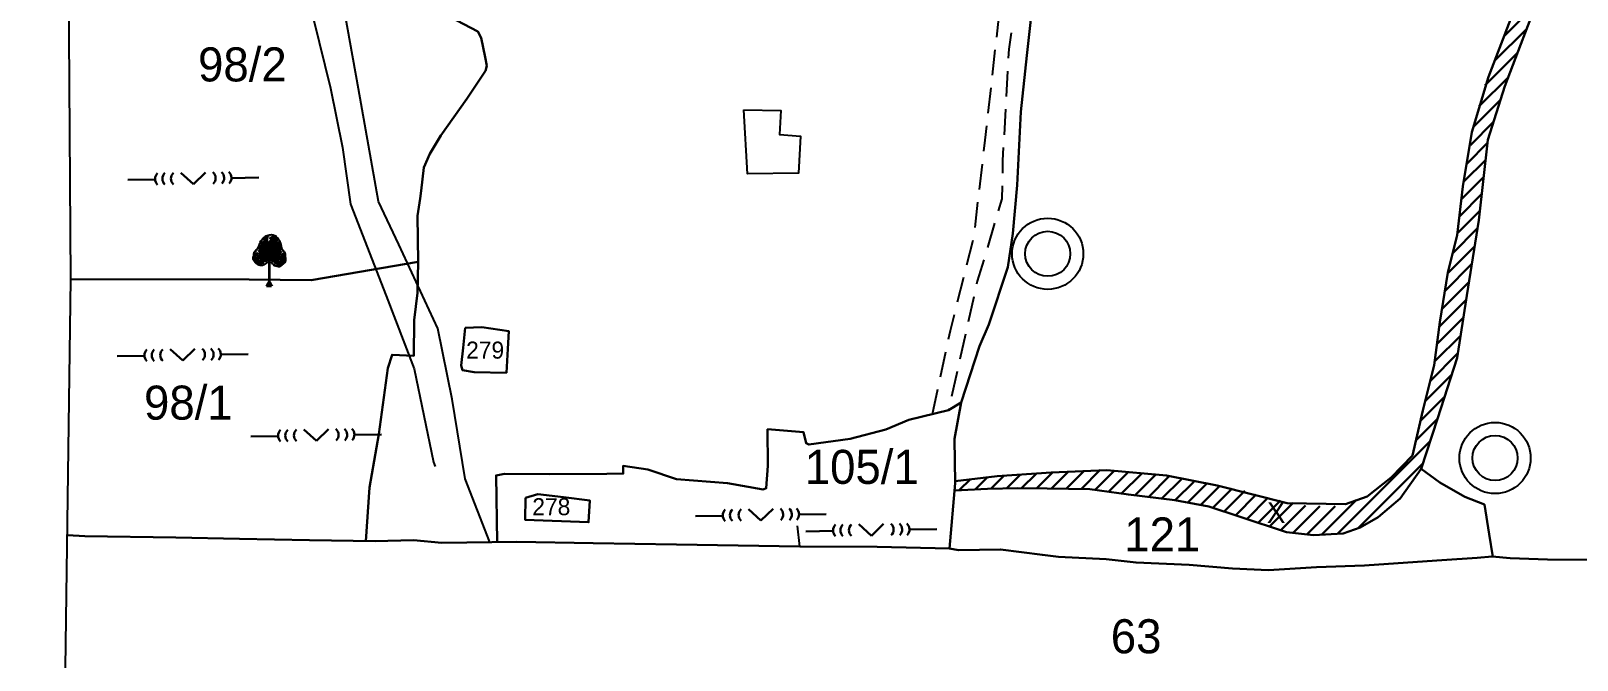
# Model space of a CAD drawing. Header units: millimetres. Extents: x -8 to 13596, y -8 to 3042.
# Drawn here: x 52.8 to 143.6, y 484.5 to 521.5 of the extents above; entities that cross this region are included whole.
import ezdxf

# ---------------------------------------------------------------- set-up
doc = ezdxf.new("R2010")
doc.units = ezdxf.units.MM
doc.header["$MEASUREMENT"] = 0
doc.linetypes.add('ACAD_ISO02W100', pattern=[15, 12, -3])
doc.linetypes.add('DASHED', pattern=[0.75, 0.5, -0.25])
for name, color, linetype in [('Image', 7, 'Continuous'), ('Line_Coordinate', 250, 'Continuous'), ('Line_Road', 250, 'ACAD_ISO02W100'), ('Poly_Builtup', 3, 'Continuous'), ('Sym_Stone_Munara', 250, 'Continuous'), ('Sym_Tree', 92, 'Continuous'), ('Text_Survey_Gat_No', 7, 'Continuous')]:
    doc.layers.add(name, color=color, linetype=linetype)
doc.layers.add('Poly_Survey_Bndry', color=250, linetype='Continuous', lineweight=30)
doc.layers.add('Sym_Other', color=56, linetype='Continuous', lineweight=30)
doc.layers.add('Sym_Well', color=5, linetype='Continuous', lineweight=25, true_color=0x0000ff)
doc.styles.add('Text Map', font='')
doc.styles.get('Text Map').set_extended_font_data('Sakal Marathi')
picture_1 = doc.add_image_def('image1.jpg', size_in_pixel=(8950, 12638))

# ---------------------------------------------------------------- blocks, each defined once
blk = doc.blocks.new('WELL PAKKA1')
for radius in [0.862, 0.546]:
    blk.add_circle((0, 0), radius)
blk = doc.blocks.new('Pahadbhalla')
at = {"layer": 'Sym_Other'}
for points in [[(-5.93, 0.49), (-3.47, 0.49)], [(-1.12, 1.05), (0, 0)], [(1.12, 1.05), (0, 0)], [(3.47, 0.49), (5.93, 0.49)]]:
    blk.add_lwpolyline(points, dxfattribs=at)
for centre, start, end in [((-2.75, 0.52), 131.8701, 226.2798), ((-2.09, 0.52), 131.8701, 226.2798), ((-1.31, 0.52), 131.8701, 226.2798), ((1.31, 0.52), 313.7202, 48.1299), ((2.09, 0.52), 313.7202, 48.1299), ((2.75, 0.52), 313.7202, 48.1299)]:
    blk.add_arc(centre, 0.715, start, end, dxfattribs=at)
blk = doc.blocks.new('Tree')
at = {"layer": 'Sym_Tree'}
for p, q in [((0.102, 3.003), (0, 2.992)), ((-0.162, 0.001), (0.127, -0.001))]:
    blk.add_line(p, q, dxfattribs=at)
at = {"layer": 'Sym_Tree', "color": 82, "const_width": 0.8}
for points in [[(-0.142, 1.468), (-0.097, 2.625)], [(-0.102, 1.462), (-0.056, 2.619)], [(0.051, 1.634), (0.096, 2.791)], [(0.197, 1.439), (0.243, 2.597)], [(-0.434, 1.735), (-0.283, 1.52)], [(-0.203, 1.684), (-0.052, 1.468)], [(0.604, 1.633), (0.385, 1.486)], [(0.436, 1.726), (0.588, 1.51)]]:
    blk.add_lwpolyline(points, dxfattribs=at)
at = {"layer": 'Sym_Tree', "color": 34}
blk.add_lwpolyline([(0, 0, 0.48, 0.16, 0), (0, 0.29, 0.16, 0.16, 0), (0, 1.478, 0.16, 0.16, 0)], format="xyseb", dxfattribs=at)
at = {"layer": 'Sym_Tree', "color": 82}
blk.add_open_spline([(-0.099, 1.427), (-0.165, 1.355), (-0.268, 1.245), (-0.464, 1.199), (-0.636, 1.21), (-0.786, 1.357), (-0.992, 1.534), (-0.899, 1.801), (-0.895, 2.066), (-0.59, 2.218), (-0.581, 2.583), (-0.352, 2.816), (-0.17, 2.976), (-0.043, 2.99), (0, 2.992)], degree=3, knots=[0, 0, 0, 0, 0.357151, 0.545743, 0.741494, 0.970117, 1.319935, 1.641608, 1.935314, 2.250626, 2.755061, 3.137005, 3.457298, 3.618487, 3.618487, 3.618487, 3.618487], dxfattribs=at)
blk.add_spline([(0.103, 1.427), (0.296, 1.217), (0.436, 1.162), (0.593, 1.16), (0.752, 1.25), (0.953, 1.446), (0.958, 1.703), (0.933, 1.936), (0.774, 2.132), (0.677, 2.524), (0.517, 2.784), (0.327, 2.956), (0.102, 3.003)], degree=3, dxfattribs=at)
for points in [[(-0.448, 2.725), (-0.519, 2.601), (-0.555, 2.477), (-0.581, 2.361)], [(0.002, 2.992), (-0.314, 2.841), (-0.448, 2.725), (-0.519, 2.601)], [(-0.488, 2.59), (-0.504, 2.595), (-0.377, 2.767), (-0.314, 2.841)], [(-0.404, 2.724), (-0.421, 2.742), (-0.454, 2.678), (-0.445, 2.659)], [(-0.454, 2.678), (-0.445, 2.659), (-0.432, 2.703), (-0.404, 2.724)], [(-0.377, 2.767), (-0.314, 2.841), (-0.448, 2.725), (-0.377, 2.767)], [(-0.448, 2.725), (-0.377, 2.767), (-0.404, 2.724), (-0.421, 2.742)], [(-0.395, 2.548), (-0.445, 2.659), (-0.414, 2.724), (-0.265, 2.814)], [(-0.432, 2.703), (-0.404, 2.724), (0.002, 2.992), (-0.086, 2.982)], [(-0.414, 2.724), (-0.265, 2.814), (-0.252, 2.61), (-0.41, 2.689)], [(-0.297, 2.795), (-0.265, 2.814), (-0.41, 2.689), (-0.412, 2.711)], [(-0.406, 2.649), (-0.252, 2.61), (-0.265, 2.814), (0.058, 2.945)], [(-0.281, 2.824), (-0.366, 2.774), (-0.404, 2.724), (-0.281, 2.824)], [(-0.266, 2.815), (-0.366, 2.774), (-0.389, 2.707), (-0.369, 2.692)], [(-0.389, 2.707), (-0.369, 2.692), (-0.297, 2.795), (-0.265, 2.814)], [(-0.265, 2.814), (0.058, 2.945), (-0.266, 2.815), (-0.366, 2.774)], [(-0.314, 2.841), (-0.183, 2.903), (-0.281, 2.824), (-0.366, 2.774)], [(-0.183, 2.903), (-0.169, 2.954), (-0.247, 2.902), (-0.314, 2.841)], [(-0.247, 2.902), (-0.314, 2.841), (-0.183, 2.903), (-0.235, 2.902)], [(-0.183, 2.903), (-0.235, 2.902), (-0.314, 2.841), (-0.183, 2.903)], [(0.203, 2.992), (-0.058, 2.82), (-0.263, 2.815), (0.002, 2.992)], [(-0.263, 2.815), (0.002, 2.992), (0.092, 2.992), (0.038, 2.929)], [(0.002, 2.992), (-0.086, 2.982), (-0.171, 2.953), (-0.247, 2.902)], [(-0.171, 2.953), (-0.247, 2.902), (-0.123, 2.964), (-0.086, 2.982)], [(-0.103, 2.968), (-0.123, 2.964), (-0.247, 2.902), (-0.183, 2.903)], [(-0.103, 2.968), (-0.183, 2.903), (-0.178, 2.934), (-0.247, 2.902)], [(-0.178, 2.934), (-0.247, 2.902), (-0.183, 2.903), (-0.169, 2.954)], [(-0.203, 2.724), (-0.08, 2.824), (0.203, 2.992), (0.278, 2.601)], [(-0.062, 2.794), (-0.058, 2.82), (-0.203, 2.724), (-0.08, 2.824)], [(-0.133, 2.955), (-0.133, 2.955), (-0.103, 2.968), (-0.183, 2.903)], [(-0.132, 2.955), (-0.125, 2.963), (-0.176, 2.95), (-0.183, 2.903)], [(-0.176, 2.95), (-0.183, 2.903), (-0.125, 2.963), (-0.143, 2.954)], [(-0.123, 2.964), (-0.086, 2.982), (-0.176, 2.95), (-0.086, 2.982)], [(-0.176, 2.95), (-0.086, 2.982), (-0.103, 2.968), (-0.123, 2.964)], [(-0.125, 2.963), (-0.143, 2.954), (-0.133, 2.955)], [(0.203, 2.992), (0.278, 2.601), (-0.051, 2.61), (-0.064, 2.814)], [(0.368, 2.932), (0.289, 2.971), (-0.064, 2.813), (-0.061, 2.795)], [(-0.064, 2.813), (-0.061, 2.795), (-0.058, 2.82)], [(-0.051, 2.61), (-0.064, 2.814), (0.278, 2.601), (-0.051, 2.61)], [(-0.058, 2.82), (-0.058, 2.82), (-0.062, 2.794), (-0.058, 2.82)], [(0.002, 2.992), (0.102, 3.003), (0.203, 2.992), (-0.058, 2.82)], [(0.092, 2.992), (0.038, 2.929), (-0.026, 2.911), (0.022, 2.957)], [(-0.026, 2.911), (0.022, 2.957), (0.038, 2.929), (-0.026, 2.911)], [(0.038, 2.929), (-0.026, 2.911), (-0.017, 2.938), (0.022, 2.957)], [(-0.025, 2.911), (-0.017, 2.938), (0.022, 2.957), (0, 2.992)], [(0.022, 2.957), (0, 2.992), (0.092, 2.992), (0.022, 2.957)], [(0.092, 2.992), (0.022, 2.957), (0.102, 3.003), (0.203, 2.992)], [(0.572, 2.674), (0.462, 2.789), (0.203, 2.992), (0.079, 2.614)], [(0.203, 2.992), (0.079, 2.614), (0.406, 2.58), (0.445, 2.782)], [(0.406, 2.58), (0.445, 2.782), (0.079, 2.614), (0.406, 2.58)], [(0.122, 2.948), (0.088, 2.971), (0.173, 2.928), (0.088, 2.971)], [(0.173, 2.928), (0.088, 2.971), (0.104, 2.955), (0.122, 2.948)], [(0.102, 3.003), (0.203, 2.992), (0.324, 2.948), (0.289, 2.971)], [(0.125, 2.947), (0.141, 2.936), (0.132, 2.938)], [(0.563, 2.599), (0.406, 2.58), (0.445, 2.782), (0.142, 2.952)], [(0.445, 2.782), (0.142, 2.952), (0.447, 2.782), (0.54, 2.729)], [(0.203, 2.992), (0.498, 2.802), (0.615, 2.67), (0.67, 2.537)], [(0.597, 2.65), (0.572, 2.674), (0.203, 2.992), (0.289, 2.971)], [(0.203, 2.992), (0.289, 2.971), (0.37, 2.931), (0.439, 2.871)], [(0.37, 2.931), (0.439, 2.871), (0.324, 2.948), (0.289, 2.971)], [(0.305, 2.955), (0.324, 2.948), (0.439, 2.871), (0.376, 2.88)], [(0.333, 2.938), (0.333, 2.938), (0.305, 2.955), (0.376, 2.88)], [(0.305, 2.955), (0.376, 2.88), (0.375, 2.911), (0.439, 2.871)], [(0.439, 2.871), (0.376, 2.88), (0.331, 2.939), (0.326, 2.947)], [(0.331, 2.939), (0.326, 2.947), (0.374, 2.928), (0.376, 2.88)], [(0.374, 2.928), (0.376, 2.88), (0.326, 2.947), (0.342, 2.936)], [(0.375, 2.911), (0.439, 2.871), (0.376, 2.88), (0.368, 2.932)], [(0.376, 2.88), (0.368, 2.932), (0.439, 2.871), (0.498, 2.802)], [(0.439, 2.871), (0.498, 2.802), (0.376, 2.88), (0.427, 2.873)], [(0.376, 2.88), (0.427, 2.873), (0.498, 2.802), (0.376, 2.88)], [(0.498, 2.802), (0.376, 2.88), (0.462, 2.789), (0.54, 2.729)], [(0.581, 2.673), (0.445, 2.782), (0.406, 2.58), (0.573, 2.639)], [(0.54, 2.501), (0.604, 2.604), (0.581, 2.673), (0.445, 2.782)], [(0.555, 2.659), (0.532, 2.647), (0.474, 2.759), (0.445, 2.782)], [(0.474, 2.759), (0.445, 2.782), (0.573, 2.639), (0.578, 2.661)], [(0.447, 2.782), (0.54, 2.729), (0.555, 2.659), (0.532, 2.647)], [(0.462, 2.789), (0.54, 2.729), (0.572, 2.674), (0.462, 2.789)], [(0.638, 2.531), (0.654, 2.533), (0.551, 2.72), (0.498, 2.802)], [(0.551, 2.72), (0.498, 2.802), (0.615, 2.67), (0.551, 2.72)], [(-0.83, 1.973), (-0.902, 1.882), (-0.945, 1.618), (-0.58, 1.588)], [(-0.918, 1.701), (-0.945, 1.618), (-0.902, 1.882), (-0.934, 1.703)], [(-0.934, 1.536), (-0.908, 1.511), (-0.902, 1.882), (-0.869, 1.852)], [(-0.902, 1.882), (-0.934, 1.703), (-0.869, 1.852), (-0.866, 1.863)], [(-0.902, 1.882), (-0.869, 1.852), (-0.918, 1.701)], [(-0.848, 2.051), (-0.877, 1.994), (-0.894, 1.927), (-0.902, 1.882)], [(-0.894, 1.927), (-0.902, 1.882), (-0.821, 1.848), (-0.736, 2.009)], [(-0.848, 1.959), (-0.848, 1.959), (-0.83, 1.973), (-0.902, 1.882)], [(-0.767, 2.048), (-0.759, 1.783), (-0.901, 1.889), (-0.759, 1.783)], [(-0.901, 1.889), (-0.759, 1.783), (-0.686, 1.972), (-0.736, 2.009)], [(-0.875, 1.945), (-0.89, 1.937), (-0.892, 1.925), (-0.853, 1.97)], [(-0.892, 1.925), (-0.853, 1.97), (-0.853, 1.97)], [(-0.848, 1.959), (-0.89, 1.937), (-0.862, 1.952), (-0.865, 2.004)], [(-0.862, 1.952), (-0.865, 2.004), (-0.875, 1.945), (-0.89, 1.937)], [(-0.881, 1.913), (-0.881, 1.913), (-0.848, 1.959), (-0.89, 1.937)], [(-0.779, 2.036), (-0.817, 2.044), (-0.865, 2.004), (-0.881, 1.913)], [(-0.865, 2.004), (-0.881, 1.913), (-0.841, 1.969), (-0.83, 2.017)], [(-0.841, 1.939), (-0.841, 1.969), (-0.881, 1.913)], [(-0.741, 2.084), (-0.772, 2.081), (-0.848, 2.051), (-0.877, 1.994)], [(-0.853, 1.838), (-0.838, 1.866), (-0.873, 1.44), (-0.81, 1.403)], [(-0.858, 1.887), (-0.689, 1.928), (-0.851, 1.908), (-0.869, 1.852)], [(-0.851, 1.908), (-0.869, 1.852), (-0.855, 1.766), (-0.818, 1.827)], [(-0.869, 1.852), (-0.866, 1.863), (-0.58, 1.588), (-0.649, 1.651)], [(-0.83, 2.017), (-0.817, 2.044), (-0.865, 2.004), (-0.848, 2.051)], [(-0.865, 2.004), (-0.848, 2.051), (-0.841, 1.939), (-0.841, 1.969)], [(-0.818, 1.827), (-0.813, 1.801), (-0.858, 1.887), (-0.689, 1.928)], [(-0.855, 1.766), (-0.818, 1.827), (-0.853, 1.838), (-0.838, 1.866)], [(-0.853, 1.97), (-0.853, 1.97), (-0.848, 1.959)], [(-0.802, 2.038), (-0.546, 2.125), (-0.846, 2.054), (-0.818, 2.081)], [(-0.846, 2.054), (-0.818, 2.081), (-0.799, 2.097), (-0.771, 2.125)], [(-0.78, 2.02), (-0.841, 1.969), (-0.749, 2.033), (-0.767, 2.048)], [(-0.841, 1.969), (-0.83, 2.017), (-0.779, 2.036)], [(-0.821, 1.848), (-0.736, 2.009), (-0.78, 2.02), (-0.841, 1.969)], [(-0.779, 2.036), (-0.779, 2.036), (-0.83, 2.017), (-0.817, 2.044)], [(-0.759, 1.783), (-0.759, 1.783), (-0.793, 1.687), (-0.821, 1.848)], [(-0.793, 1.687), (-0.821, 1.848), (-0.649, 1.651), (-0.766, 1.765)], [(-0.751, 1.773), (-0.813, 1.801), (-0.818, 1.827), (-0.813, 1.801)], [(-0.759, 2.041), (-0.734, 2.059), (-0.779, 2.036), (-0.817, 2.044)], [(-0.771, 2.121), (-0.799, 2.097), (-0.816, 2.081), (-0.782, 2.087)], [(-0.816, 2.081), (-0.782, 2.087), (-0.772, 2.081), (-0.741, 2.084)], [(-0.749, 2.033), (-0.767, 2.048), (-0.802, 2.038), (-0.546, 2.125)], [(-0.799, 2.097), (-0.771, 2.125), (-0.744, 2.144), (-0.733, 2.094)], [(-0.744, 2.144), (-0.733, 2.094), (-0.772, 2.081), (-0.799, 2.097)], [(-0.772, 2.081), (-0.799, 2.097), (-0.771, 2.125), (-0.766, 2.096)], [(-0.799, 2.097), (-0.772, 2.096), (-0.771, 2.121), (-0.799, 2.097)], [(-0.772, 2.096), (-0.772, 2.096), (-0.799, 2.097), (-0.772, 2.096)], [(-0.758, 2.114), (-0.782, 2.087), (-0.69, 2.192)], [(-0.733, 2.094), (-0.772, 2.096), (-0.758, 2.114), (-0.782, 2.087)], [(-0.771, 2.121), (-0.758, 2.114), (-0.772, 2.096)], [(-0.772, 2.081), (-0.741, 2.084), (-0.733, 2.094), (-0.772, 2.096)], [(-0.741, 2.084), (-0.741, 2.084), (-0.741, 2.084), (-0.772, 2.081)], [(-0.771, 2.125), (-0.766, 2.096), (-0.771, 2.121), (-0.758, 2.114)], [(-0.73, 2.061), (-0.73, 2.013), (-0.767, 2.048), (-0.73, 2.062)], [(-0.767, 2.048), (-0.73, 2.062), (-0.734, 2.017), (-0.767, 2.035)], [(-0.686, 1.972), (-0.73, 2.061), (-0.767, 2.048), (-0.759, 1.783)], [(-0.734, 2.017), (-0.767, 2.035), (-0.734, 2.017), (-0.73, 2.056)], [(-0.624, 1.845), (-0.722, 1.746), (-0.766, 1.765), (-0.732, 1.75)], [(-0.701, 1.933), (-0.742, 1.95), (-0.701, 1.933), (-0.765, 1.955)], [(-0.701, 1.933), (-0.765, 1.955), (-0.701, 1.933), (-0.759, 1.783)], [(-0.468, 2.162), (-0.519, 1.632), (-0.759, 1.783), (-0.635, 2.041)], [(-0.519, 1.632), (-0.759, 1.783), (-0.741, 2.084), (-0.634, 2.105)], [(-0.734, 2.017), (-0.73, 2.056), (-0.759, 2.041), (-0.734, 2.059)], [(-0.759, 1.783), (-0.635, 2.041), (-0.653, 1.676), (-0.653, 1.534)], [(-0.701, 1.933), (-0.759, 1.783), (-0.735, 2.008), (-0.686, 1.972)], [(-0.686, 1.972), (-0.658, 1.915), (-0.759, 1.783), (-0.689, 1.928)], [(-0.759, 1.783), (-0.689, 1.928), (-0.701, 1.933), (-0.742, 1.95)], [(-0.58, 1.588), (-0.649, 1.651), (-0.528, 1.845), (-0.759, 1.783)], [(-0.528, 1.845), (-0.759, 1.783), (-0.759, 1.783)], [(-0.759, 1.783), (-0.759, 1.783), (-0.624, 1.845), (-0.722, 1.746)], [(-0.744, 2.144), (-0.742, 2.133), (-0.69, 2.192), (-0.628, 2.229)], [(-0.69, 2.192), (-0.69, 2.192), (-0.744, 2.144), (-0.742, 2.133)], [(-0.686, 1.972), (-0.736, 2.009), (-0.686, 1.972), (-0.742, 1.95)], [(-0.686, 1.972), (-0.742, 1.95), (-0.686, 1.972), (-0.658, 1.915)], [(-0.626, 2.165), (-0.628, 2.229), (-0.741, 2.084)], [(-0.69, 2.192), (-0.628, 2.229), (-0.741, 2.084), (-0.741, 2.133)], [(-0.741, 2.084), (-0.741, 2.133), (-0.712, 2.098), (-0.628, 2.229)], [(-0.741, 2.084), (-0.634, 2.105), (-0.555, 2.174), (-0.634, 2.105)], [(-0.741, 2.084), (-0.741, 2.084), (-0.741, 2.084)], [(-0.741, 2.084), (-0.741, 2.084), (-0.741, 2.084)], [(-0.735, 2.008), (-0.712, 2.026), (-0.73, 2.061), (-0.73, 2.013)], [(-0.735, 2.008), (-0.686, 1.972), (-0.735, 2.008), (-0.712, 2.026)], [(-0.639, 2.093), (-0.635, 2.041), (-0.686, 1.972), (-0.73, 2.061)], [(-0.712, 2.098), (-0.628, 2.229), (-0.626, 2.165), (-0.575, 2.164)], [(-0.628, 2.139), (-0.626, 2.165), (-0.712, 2.098), (-0.629, 2.138)], [(-0.712, 2.098), (-0.629, 2.138), (-0.626, 2.165), (-0.705, 2.109)], [(-0.626, 2.165), (-0.705, 2.109), (-0.629, 2.138), (-0.626, 2.165)], [(-0.69, 2.192), (-0.628, 2.229), (-0.581, 2.361), (-0.598, 2.361)], [(-0.633, 2.272), (-0.633, 2.274), (-0.69, 2.192), (-0.628, 2.229)], [(-0.635, 2.041), (-0.639, 2.093), (-0.677, 1.954), (-0.686, 1.972)], [(-0.677, 1.954), (-0.686, 1.972), (-0.615, 1.971), (-0.638, 1.941)], [(-0.658, 1.915), (-0.638, 1.941), (-0.635, 2.041), (-0.639, 2.093)], [(-0.64, 1.879), (-0.601, 1.856), (-0.658, 1.915), (-0.638, 1.941)], [(-0.578, 1.945), (-0.638, 1.941), (-0.64, 1.879), (-0.601, 1.856)], [(-0.624, 1.845), (-0.64, 1.879), (-0.638, 1.941), (-0.601, 1.856)], [(-0.519, 1.632), (-0.59, 1.625), (-0.624, 1.845), (-0.64, 1.879)], [(-0.615, 1.971), (-0.635, 2.041), (-0.635, 2.041), (-0.639, 2.093)], [(-0.635, 2.041), (-0.639, 2.093), (-0.639, 2.093), (-0.593, 2.088)], [(-0.639, 2.093), (-0.593, 2.088), (-0.639, 2.093), (-0.635, 2.041)], [(-0.615, 1.971), (-0.638, 1.941), (-0.519, 1.632), (-0.59, 1.625)], [(-0.638, 1.941), (-0.601, 1.856), (-0.578, 1.945), (-0.638, 1.941)], [(-0.638, 1.941), (-0.601, 1.856), (-0.638, 1.941), (-0.601, 1.856)], [(-0.555, 2.174), (-0.634, 2.105), (-0.635, 2.041), (-0.634, 2.105)], [(-0.468, 2.162), (-0.555, 2.174), (-0.615, 1.971), (-0.635, 2.041)], [(-0.635, 2.041), (-0.634, 2.105), (-0.626, 2.165)], [(-0.629, 2.138), (-0.626, 2.165), (-0.615, 2.213), (-0.628, 2.229)], [(-0.626, 2.165), (-0.626, 2.165), (-0.626, 2.165), (-0.628, 2.229)], [(-0.626, 2.165), (-0.575, 2.164), (-0.628, 2.139), (-0.626, 2.165)], [(-0.491, 2.451), (-0.581, 2.361), (-0.555, 2.174), (-0.626, 2.165)], [(-0.555, 2.174), (-0.626, 2.165), (-0.43, 2.156), (-0.217, 2.156)], [(-0.626, 2.165), (-0.626, 2.165), (-0.626, 2.165)], [(-0.625, 2.245), (-0.615, 2.213), (-0.581, 2.361), (-0.56, 2.281)], [(-0.607, 2.321), (-0.622, 2.298), (-0.625, 2.245), (-0.615, 2.213)], [(-0.581, 2.361), (-0.598, 2.361), (-0.607, 2.321), (-0.622, 2.298)], [(-0.62, 2.267), (-0.615, 2.213), (-0.545, 2.472), (-0.536, 2.5)], [(-0.607, 2.321), (-0.581, 2.361), (-0.62, 2.267), (-0.615, 2.213)], [(-0.581, 2.361), (-0.56, 2.281), (-0.607, 2.321), (-0.581, 2.361)], [(-0.57, 2.437), (-0.598, 2.361), (-0.488, 2.59), (-0.504, 2.595)], [(-0.546, 2.537), (-0.568, 2.47), (-0.57, 2.437), (-0.598, 2.361)], [(-0.555, 2.477), (-0.546, 2.496), (-0.598, 2.361), (-0.585, 2.361)], [(-0.572, 2.397), (-0.598, 2.361), (-0.568, 2.47), (-0.545, 2.472)], [(-0.578, 2.385), (-0.566, 2.428), (-0.572, 2.397), (-0.598, 2.361)], [(-0.598, 2.361), (-0.585, 2.361), (-0.575, 2.389), (-0.572, 2.397)], [(-0.395, 2.548), (-0.504, 2.595), (-0.491, 2.451), (-0.581, 2.361)], [(-0.555, 2.477), (-0.581, 2.361), (-0.421, 2.423), (-0.395, 2.548)], [(-0.559, 2.464), (-0.546, 2.537), (-0.578, 2.385), (-0.566, 2.428)], [(-0.575, 2.389), (-0.572, 2.397), (-0.566, 2.428), (-0.546, 2.496)], [(-0.568, 2.47), (-0.545, 2.472), (-0.546, 2.537), (-0.568, 2.47)], [(-0.546, 2.541), (-0.519, 2.601), (-0.559, 2.464), (-0.546, 2.537)], [(-0.545, 2.472), (-0.536, 2.5), (-0.555, 2.477), (-0.546, 2.496)], [(-0.555, 2.174), (-0.32, 2.195), (-0.491, 2.451), (-0.383, 2.289)], [(-0.491, 2.451), (-0.383, 2.289), (-0.32, 2.195), (-0.555, 2.174)], [(-0.288, 2.352), (-0.32, 2.195), (-0.555, 2.174), (-0.32, 2.195)], [(-0.32, 2.195), (-0.555, 2.174), (-0.43, 2.156)], [(-0.468, 2.162), (-0.346, 2.086), (-0.468, 2.162), (-0.555, 2.174)], [(-0.395, 2.548), (-0.461, 2.694), (-0.519, 2.601), (-0.546, 2.496)], [(-0.519, 2.601), (-0.546, 2.496), (-0.491, 2.451), (-0.395, 2.548)], [(-0.546, 2.496), (-0.53, 2.566), (-0.519, 2.601), (-0.53, 2.566)], [(-0.519, 2.601), (-0.53, 2.566), (-0.546, 2.541), (-0.519, 2.601)], [(-0.546, 2.541), (-0.546, 2.541), (-0.546, 2.496), (-0.53, 2.566)], [(-0.491, 2.451), (-0.395, 2.548), (-0.395, 2.548), (-0.504, 2.595)], [(-0.261, 2.441), (-0.101, 2.441), (-0.288, 2.352), (-0.491, 2.451)], [(-0.288, 2.352), (-0.491, 2.451), (-0.288, 2.352), (-0.32, 2.195)], [(-0.346, 2.086), (-0.329, 2.156), (-0.468, 2.162), (-0.346, 2.086)], [(-0.421, 2.423), (-0.395, 2.548), (-0.395, 2.548), (-0.461, 2.694)], [(-0.41, 2.689), (-0.439, 2.679), (-0.445, 2.659), (-0.41, 2.689)], [(-0.445, 2.659), (-0.41, 2.689), (-0.067, 2.533), (0.055, 2.482)], [(-0.41, 2.689), (-0.412, 2.711), (-0.41, 2.689), (-0.439, 2.679)], [(-0.43, 2.156), (-0.217, 2.156), (0.024, 2.317), (0.068, 2.477)], [(-0.43, 2.156), (-0.43, 2.156), (-0.346, 2.086), (-0.329, 2.156)], [(-0.252, 2.61), (-0.41, 2.689), (-0.406, 2.649), (-0.252, 2.61)], [(0.269, 1.828), (-0.211, 1.81), (-0.267, 2.162), (-0.318, 1.632)], [(-0.261, 2.441), (-0.288, 2.352), (-0.288, 2.352), (-0.261, 2.441)], [(-0.067, 2.533), (0.055, 2.482), (-0.261, 2.441), (-0.101, 2.441)], [(0.278, 2.601), (-0.051, 2.61), (-0.193, 2.548), (-0.244, 2.659)], [(-0.087, 2.352), (-0.06, 2.441), (0.269, 1.828), (-0.211, 1.81)], [(0.278, 2.601), (-0.051, 2.61), (-0.06, 2.441), (-0.087, 2.352)], [(0.225, 2.317), (0.269, 2.477), (0.278, 2.601), (-0.051, 2.61)], [(0.409, 2.32), (0.393, 2.412), (-0.012, 1.846), (0.463, 1.766)], [(-0.012, 1.846), (0.463, 1.766), (0.563, 2.109), (0.546, 1.576)], [(0.095, 2.325), (0.071, 2.489), (0.079, 2.614), (0.406, 2.58)], [(0.525, 2.108), (0.313, 2.135), (0.095, 2.325), (0.071, 2.489)], [(0.079, 2.614), (0.406, 2.58), (0.393, 2.412), (0.409, 2.32)], [(0.079, 2.614), (0.406, 2.58), (0.54, 2.501), (0.604, 2.604)], [(0.604, 2.604), (0.573, 2.639), (0.213, 2.528), (0.085, 2.493)], [(0.213, 2.528), (0.085, 2.493), (0.393, 2.412), (0.234, 2.433)], [(0.324, 2.108), (0.324, 2.108), (0.231, 2.049), (0.224, 2.121)], [(0.393, 2.412), (0.234, 2.433), (0.409, 2.32), (0.623, 2.392)], [(0.651, 2.11), (0.72, 2.092), (0.525, 2.108), (0.313, 2.135)], [(0.393, 2.412), (0.409, 2.32), (0.409, 2.32), (0.393, 2.412)], [(0.406, 2.58), (0.573, 2.639), (0.563, 2.599), (0.406, 2.58)], [(0.409, 2.32), (0.623, 2.392), (0.409, 2.32), (0.42, 2.161)], [(0.409, 2.32), (0.42, 2.161), (0.651, 2.11), (0.42, 2.161)], [(0.651, 2.11), (0.42, 2.161), (0.623, 2.392), (0.495, 2.245)], [(0.623, 2.392), (0.495, 2.245), (0.42, 2.161), (0.651, 2.11)], [(0.42, 2.161), (0.651, 2.11), (0.525, 2.108)], [(0.432, 2.049), (0.425, 2.121), (0.563, 2.109), (0.432, 2.049)], [(0.563, 2.109), (0.432, 2.049), (0.563, 2.109), (0.651, 2.11)], [(0.469, 2.537), (0.475, 2.501), (0.488, 2.475), (0.469, 2.537)], [(0.55, 2.374), (0.54, 2.501), (0.54, 2.501), (0.625, 2.637)], [(0.54, 2.501), (0.625, 2.637), (0.67, 2.537), (0.684, 2.43)], [(0.67, 2.537), (0.684, 2.43), (0.623, 2.392), (0.54, 2.501)], [(0.623, 2.392), (0.54, 2.501), (0.54, 2.501), (0.654, 2.533)], [(0.54, 2.501), (0.654, 2.533), (0.623, 2.392), (0.701, 2.291)], [(0.689, 2.409), (0.701, 2.291), (0.55, 2.374), (0.54, 2.501)], [(0.563, 2.109), (0.546, 1.576), (0.804, 1.696), (0.713, 1.967)], [(0.546, 1.576), (0.804, 1.696), (0.824, 1.996), (0.72, 2.031)], [(0.684, 1.9), (0.704, 1.867), (0.546, 1.576), (0.615, 1.56)], [(0.615, 2.67), (0.551, 2.72), (0.572, 2.674), (0.59, 2.69)], [(0.563, 2.109), (0.651, 2.11), (0.684, 1.9), (0.713, 1.967)], [(0.572, 2.674), (0.59, 2.69), (0.615, 2.622), (0.604, 2.604)], [(0.615, 2.622), (0.604, 2.604), (0.597, 2.65), (0.572, 2.674)], [(0.573, 2.639), (0.578, 2.661), (0.573, 2.639), (0.601, 2.625)], [(0.573, 2.639), (0.601, 2.625), (0.604, 2.604), (0.573, 2.639)], [(0.898, 1.875), (0.958, 1.776), (0.967, 1.508), (0.6, 1.525)], [(0.615, 2.67), (0.67, 2.537), (0.689, 2.409), (0.701, 2.291)], [(0.623, 2.392), (0.701, 2.291), (0.651, 2.11), (0.72, 2.092)], [(0.826, 1.945), (0.845, 1.957), (0.878, 1.943), (0.636, 2.062)], [(0.878, 1.943), (0.636, 2.062), (0.924, 1.953), (0.9, 1.983)], [(0.699, 2.368), (0.718, 2.29), (0.638, 2.531), (0.654, 2.533)], [(0.704, 1.867), (0.656, 1.788), (0.644, 1.879), (0.704, 1.867)], [(0.644, 1.879), (0.704, 1.867), (0.698, 1.806), (0.656, 1.788)], [(0.824, 1.996), (0.72, 2.031), (0.651, 2.11), (0.72, 2.031)], [(0.651, 2.11), (0.72, 2.031), (0.713, 1.967), (0.72, 2.031)], [(0.677, 1.774), (0.698, 1.806), (0.704, 1.867), (0.656, 1.788)], [(0.704, 1.867), (0.656, 1.788), (0.704, 1.867), (0.656, 1.788)], [(0.698, 1.806), (0.656, 1.788), (0.72, 1.839), (0.704, 1.867)], [(0.804, 1.696), (0.713, 1.967), (0.684, 1.603), (0.666, 1.462)], [(0.684, 2.43), (0.677, 2.501), (0.67, 2.537), (0.677, 2.501)], [(0.689, 2.475), (0.67, 2.537), (0.692, 2.396), (0.689, 2.471)], [(0.729, 2.171), (0.715, 2.14), (0.701, 2.291), (0.67, 2.215)], [(0.701, 2.291), (0.67, 2.215), (0.722, 2.248), (0.701, 2.291)], [(0.797, 2.014), (0.73, 2.154), (0.72, 2.092), (0.67, 2.097)], [(0.72, 2.092), (0.67, 2.097), (0.719, 2.065), (0.72, 2.092)], [(0.727, 2.193), (0.715, 2.14), (0.679, 2.407), (0.673, 2.435)], [(0.679, 2.407), (0.673, 2.435), (0.689, 2.409), (0.684, 2.43)], [(0.689, 2.475), (0.689, 2.475), (0.684, 2.43), (0.677, 2.501)], [(0.713, 1.967), (0.723, 2.018), (0.723, 2.018), (0.678, 2.019)], [(0.723, 2.018), (0.678, 2.019), (0.723, 2.018), (0.713, 1.967)], [(0.701, 2.401), (0.679, 2.407), (0.689, 2.471), (0.701, 2.401)], [(0.696, 2.328), (0.718, 2.29), (0.701, 2.401), (0.679, 2.407)], [(0.689, 2.409), (0.684, 2.43), (0.718, 2.29), (0.705, 2.291)], [(0.698, 2.32), (0.696, 2.328), (0.694, 2.36), (0.684, 2.43)], [(0.684, 1.9), (0.713, 1.967), (0.713, 1.967), (0.723, 2.018)], [(0.744, 1.875), (0.755, 1.892), (0.684, 1.9), (0.704, 1.867)], [(0.692, 2.396), (0.689, 2.471), (0.701, 2.316), (0.694, 2.36)], [(0.689, 2.471), (0.701, 2.401), (0.699, 2.368), (0.718, 2.29)], [(0.701, 2.316), (0.694, 2.36), (0.696, 2.328), (0.718, 2.29)], [(0.718, 2.29), (0.705, 2.291), (0.698, 2.32), (0.696, 2.328)], [(0.787, 2.11), (0.73, 2.154), (0.701, 2.291), (0.718, 2.29)], [(0.701, 2.291), (0.718, 2.29), (0.722, 2.248), (0.733, 2.224)], [(0.722, 2.248), (0.701, 2.291), (0.727, 2.193), (0.715, 2.14)], [(0.72, 1.839), (0.704, 1.867), (0.713, 1.967), (0.723, 2.018)], [(0.713, 1.967), (0.72, 2.031), (0.72, 2.092)], [(0.713, 1.967), (0.723, 2.018), (0.744, 1.875), (0.755, 1.892)], [(0.723, 2.018), (0.713, 1.967), (0.755, 1.892), (0.81, 1.975)], [(0.722, 2.248), (0.733, 2.224), (0.729, 2.171), (0.715, 2.14)], [(0.72, 2.064), (0.72, 2.092), (0.715, 2.14), (0.73, 2.154)], [(0.719, 2.065), (0.72, 2.092), (0.797, 2.014), (0.72, 2.064)], [(0.72, 2.092), (0.72, 2.092), (0.72, 2.092), (0.73, 2.154)], [(0.72, 2.092), (0.73, 2.154), (0.824, 1.996)], [(0.72, 2.092), (0.72, 2.092), (0.72, 2.092)], [(0.797, 2.014), (0.72, 2.064), (0.72, 2.092), (0.791, 2.026)], [(0.72, 2.092), (0.791, 2.026), (0.72, 2.064), (0.72, 2.092)], [(0.755, 1.892), (0.808, 1.863), (0.755, 1.892), (0.72, 1.839)], [(0.755, 1.892), (0.72, 1.839), (0.804, 1.696), (0.753, 1.848)], [(0.741, 2.197), (0.741, 2.199), (0.787, 2.11), (0.73, 2.154)], [(0.835, 2.056), (0.831, 2.045), (0.787, 2.11), (0.73, 2.154)], [(0.787, 2.11), (0.73, 2.154), (0.824, 1.996), (0.831, 2.045)], [(0.824, 1.996), (0.831, 2.045), (0.797, 2.014), (0.73, 2.154)], [(0.804, 1.696), (0.753, 1.848), (0.765, 1.852), (0.807, 1.863)], [(0.867, 1.732), (0.859, 1.707), (0.914, 1.786), (0.753, 1.848)], [(0.914, 1.786), (0.753, 1.848), (0.91, 1.808), (0.921, 1.75)], [(0.755, 1.892), (0.81, 1.975), (0.845, 1.957), (0.804, 1.696)], [(0.808, 1.922), (0.755, 1.892), (0.808, 1.922), (0.788, 1.942)], [(0.957, 1.783), (0.804, 1.696), (0.755, 1.892), (0.809, 1.922)], [(0.755, 1.892), (0.809, 1.922), (0.755, 1.892), (0.808, 1.863)], [(0.765, 1.852), (0.804, 1.696), (0.808, 1.922), (0.755, 1.892)], [(0.765, 1.852), (0.807, 1.863), (0.765, 1.852), (0.831, 1.865)], [(0.765, 1.852), (0.831, 1.865), (0.765, 1.852), (0.804, 1.696)], [(0.844, 2.024), (0.865, 1.994), (0.787, 2.11)], [(0.787, 2.11), (0.787, 2.11), (0.835, 2.056), (0.831, 2.045)], [(0.808, 1.922), (0.788, 1.942), (0.81, 1.975), (0.803, 1.927)], [(0.81, 1.975), (0.803, 1.927), (0.845, 1.957), (0.81, 1.976)], [(0.845, 1.957), (0.804, 1.696), (0.957, 1.783), (0.804, 1.696)], [(0.845, 1.957), (0.81, 1.976), (0.809, 1.931), (0.843, 1.944)], [(0.809, 1.931), (0.81, 1.97), (0.836, 1.951), (0.814, 1.973)], [(0.809, 1.931), (0.843, 1.944), (0.809, 1.931), (0.81, 1.97)], [(0.873, 1.752), (0.809, 1.922), (0.855, 1.928), (0.908, 1.87)], [(0.955, 1.821), (0.958, 1.776), (0.873, 1.752), (0.809, 1.922)], [(0.836, 1.951), (0.814, 1.973), (0.855, 1.944), (0.894, 1.947)], [(0.883, 2.002), (0.858, 2.033), (0.835, 2.056), (0.817, 2.008)], [(0.835, 2.056), (0.817, 2.008), (0.854, 1.989), (0.883, 2.002)], [(0.817, 2.008), (0.856, 2.004), (0.844, 2.024), (0.865, 1.994)], [(0.854, 1.989), (0.824, 1.996), (0.817, 2.008), (0.856, 2.004)], [(0.824, 1.996), (0.824, 1.996), (0.824, 1.996)], [(0.824, 1.996), (0.824, 1.996), (0.824, 1.996)], [(0.824, 1.996), (0.824, 1.996), (0.824, 1.996), (0.854, 1.989)], [(0.824, 1.996), (0.854, 1.989), (0.925, 1.95), (0.947, 1.889)], [(0.898, 1.984), (0.865, 1.994), (0.854, 1.989), (0.824, 1.996)], [(0.855, 1.928), (0.908, 1.87), (0.826, 1.945), (0.845, 1.957)], [(0.858, 2.033), (0.85, 2.005), (0.858, 2.03), (0.844, 2.024)], [(0.858, 2.03), (0.844, 2.024), (0.856, 2.004)], [(0.854, 1.989), (0.883, 2.002), (0.858, 2.033), (0.85, 2.005)], [(0.855, 1.944), (0.894, 1.947), (0.937, 1.901), (0.941, 1.808)], [(0.855, 1.944), (0.855, 1.944), (0.904, 1.918), (0.894, 1.947)], [(0.908, 1.87), (0.904, 1.918), (0.855, 1.944)], [(0.883, 2.002), (0.856, 2.004), (0.858, 2.03), (0.883, 2.002)], [(0.856, 2.004), (0.856, 2.004), (0.883, 2.002), (0.856, 2.004)], [(0.924, 1.953), (0.9, 1.983), (0.883, 2.002), (0.858, 2.033)], [(0.858, 2.03), (0.883, 2.002), (0.898, 1.984), (0.865, 1.994)], [(0.904, 1.918), (0.894, 1.947), (0.937, 1.901), (0.925, 1.95)], [(0.914, 1.858), (0.914, 1.858), (0.898, 1.875), (0.958, 1.776)], [(0.937, 1.901), (0.925, 1.95), (0.904, 1.839), (0.908, 1.87)], [(0.937, 1.901), (0.941, 1.808), (0.908, 1.87), (0.904, 1.918)], [(0.904, 1.839), (0.908, 1.87), (0.941, 1.808)], [(0.914, 1.858), (0.953, 1.832), (0.927, 1.85), (0.937, 1.901)], [(0.92, 1.869), (0.92, 1.869), (0.914, 1.858)], [(0.941, 1.808), (0.941, 1.808), (0.914, 1.858), (0.953, 1.832)], [(0.939, 1.841), (0.953, 1.832), (0.954, 1.819), (0.92, 1.869)], [(0.954, 1.819), (0.92, 1.869), (0.92, 1.869)], [(0.925, 1.95), (0.947, 1.889), (0.955, 1.821), (0.958, 1.776)], [(0.927, 1.85), (0.937, 1.901), (0.939, 1.841), (0.953, 1.832)], [(-0.918, 1.701), (-0.918, 1.701), (-0.918, 1.701), (-0.945, 1.618)], [(-0.945, 1.618), (-0.58, 1.588), (-0.593, 1.216), (-0.671, 1.257)], [(-0.888, 1.452), (-0.933, 1.533), (-0.945, 1.618), (-0.661, 1.294)], [(-0.945, 1.618), (-0.661, 1.294), (-0.666, 1.275), (-0.758, 1.348)], [(-0.733, 1.358), (-0.758, 1.348), (-0.945, 1.618), (-0.733, 1.358)], [(-0.945, 1.618), (-0.733, 1.358), (-0.733, 1.358), (-0.933, 1.533)], [(-0.873, 1.44), (-0.933, 1.533), (-0.931, 1.529), (-0.945, 1.618)], [(-0.931, 1.529), (-0.945, 1.618), (-0.934, 1.536), (-0.908, 1.511)], [(-0.593, 1.216), (-0.671, 1.257), (-0.888, 1.452), (-0.933, 1.533)], [(-0.733, 1.358), (-0.933, 1.533), (-0.873, 1.44), (-0.933, 1.533)], [(-0.873, 1.44), (-0.81, 1.403), (-0.671, 1.257), (-0.765, 1.338)], [(-0.766, 1.765), (-0.732, 1.75), (-0.751, 1.773), (-0.813, 1.801)], [(-0.731, 1.32), (-0.712, 1.386), (-0.81, 1.403), (-0.733, 1.358)], [(-0.81, 1.403), (-0.733, 1.358), (-0.661, 1.294), (-0.699, 1.315)], [(-0.758, 1.348), (-0.733, 1.358), (-0.789, 1.373), (-0.771, 1.348)], [(-0.789, 1.373), (-0.771, 1.348), (-0.771, 1.348), (-0.666, 1.275)], [(-0.771, 1.348), (-0.666, 1.275), (-0.731, 1.32), (-0.712, 1.386)], [(-0.666, 1.275), (-0.765, 1.338), (-0.771, 1.348), (-0.733, 1.358)], [(-0.771, 1.348), (-0.733, 1.358), (-0.593, 1.216), (-0.494, 1.208)], [(-0.649, 1.651), (-0.766, 1.765), (-0.759, 1.783), (-0.646, 1.712)], [(-0.671, 1.257), (-0.765, 1.338), (-0.758, 1.348), (-0.733, 1.358)], [(-0.685, 1.311), (-0.678, 1.304), (-0.666, 1.275), (-0.765, 1.338)], [(-0.759, 1.783), (-0.646, 1.712), (-0.759, 1.783), (-0.688, 1.79)], [(-0.759, 1.783), (-0.688, 1.79), (-0.759, 1.783)], [(-0.519, 1.632), (-0.653, 1.676), (-0.519, 1.632), (-0.759, 1.783)], [(-0.666, 1.275), (-0.758, 1.348), (-0.733, 1.358), (-0.758, 1.348)], [(-0.733, 1.358), (-0.758, 1.348), (-0.733, 1.358), (-0.758, 1.348)], [(-0.661, 1.294), (-0.699, 1.315), (-0.666, 1.275), (-0.641, 1.3)], [(-0.666, 1.275), (-0.641, 1.3), (-0.685, 1.311), (-0.678, 1.304)], [(-0.238, 1.291), (-0.099, 1.427), (-0.519, 1.632), (-0.657, 1.31)], [(-0.519, 1.632), (-0.657, 1.31), (-0.313, 1.382), (-0.508, 1.217)], [(-0.653, 1.676), (-0.653, 1.534), (-0.653, 1.534), (-0.528, 1.525)], [(-0.653, 1.534), (-0.528, 1.525), (-0.519, 1.632), (-0.653, 1.676)], [(-0.593, 1.216), (-0.494, 1.208), (-0.406, 1.217), (-0.319, 1.245)], [(-0.463, 1.209), (-0.494, 1.208), (-0.593, 1.216), (-0.499, 1.209)], [(-0.319, 1.245), (-0.366, 1.235), (-0.485, 1.217), (-0.509, 1.247)], [(-0.485, 1.217), (-0.509, 1.247), (-0.508, 1.217), (-0.464, 1.217)], [(-0.313, 1.382), (-0.508, 1.217), (-0.248, 1.303), (-0.313, 1.382)], [(-0.508, 1.217), (-0.464, 1.217), (-0.319, 1.245), (-0.291, 1.267)], [(-0.399, 1.221), (-0.4, 1.216), (-0.496, 1.206), (-0.508, 1.217)], [(-0.496, 1.206), (-0.508, 1.217), (-0.446, 1.213), (-0.406, 1.217)], [(-0.248, 1.303), (-0.313, 1.382), (-0.291, 1.267), (-0.494, 1.208)], [(-0.291, 1.267), (-0.494, 1.208), (-0.319, 1.245), (-0.366, 1.235)], [(-0.291, 1.267), (-0.406, 1.217), (-0.452, 1.217), (-0.494, 1.208)], [(-0.452, 1.217), (-0.494, 1.208), (-0.319, 1.245), (-0.291, 1.267)], [(-0.402, 1.215), (-0.446, 1.213), (-0.463, 1.209), (-0.494, 1.208)], [(-0.446, 1.213), (-0.406, 1.217), (-0.402, 1.215), (-0.446, 1.213)], [(-0.406, 1.217), (-0.319, 1.245), (-0.238, 1.291), (-0.099, 1.427)], [(-0.319, 1.245), (-0.291, 1.267), (-0.291, 1.267), (-0.406, 1.217)], [(-0.402, 1.216), (-0.315, 1.245), (-0.285, 1.264), (-0.291, 1.267)], [(-0.319, 1.245), (-0.319, 1.245), (-0.402, 1.216), (-0.315, 1.245)], [(-0.315, 1.245), (-0.303, 1.257), (-0.4, 1.216), (-0.395, 1.237)], [(-0.319, 1.245), (-0.291, 1.267), (-0.244, 1.288), (-0.284, 1.264)], [(-0.244, 1.288), (-0.291, 1.267), (-0.319, 1.245)], [(-0.319, 1.245), (-0.319, 1.245), (-0.319, 1.245)], [(-0.285, 1.264), (-0.286, 1.263), (-0.315, 1.245), (-0.303, 1.257)], [(-0.244, 1.288), (-0.284, 1.264), (-0.244, 1.288), (-0.291, 1.267)], [(-0.285, 1.264), (-0.291, 1.267), (-0.285, 1.264), (-0.286, 1.263)], [(0.096, 1.218), (0.096, 1.218), (0.096, 1.218)], [(0.109, 1.433), (0.099, 1.446), (0.19, 1.393), (0.187, 1.415)], [(0.223, 1.274), (0.103, 1.427), (0.546, 1.576), (0.641, 1.239)], [(0.381, 1.18), (0.297, 1.218), (0.223, 1.274), (0.103, 1.427)], [(0.113, 1.432), (0.113, 1.432), (0.192, 1.392), (0.109, 1.433)], [(0.297, 1.218), (0.273, 1.244), (0.229, 1.271), (0.265, 1.242)], [(0.229, 1.271), (0.265, 1.242), (0.229, 1.271), (0.273, 1.244)], [(0.229, 1.271), (0.273, 1.244), (0.297, 1.218)], [(0.31, 1.355), (0.481, 1.166), (0.235, 1.285), (0.31, 1.355)], [(0.235, 1.285), (0.31, 1.355), (0.273, 1.244), (0.467, 1.16)], [(0.266, 1.242), (0.267, 1.241), (0.294, 1.219), (0.283, 1.232)], [(0.273, 1.244), (0.467, 1.16), (0.297, 1.218), (0.343, 1.202)], [(0.481, 1.166), (0.438, 1.172), (0.297, 1.218), (0.273, 1.244)], [(0.297, 1.218), (0.273, 1.244), (0.273, 1.244), (0.381, 1.18)], [(0.273, 1.244), (0.381, 1.18), (0.426, 1.174), (0.467, 1.16)], [(0.426, 1.174), (0.467, 1.16), (0.297, 1.218), (0.273, 1.244)], [(0.566, 1.155), (0.467, 1.16), (0.381, 1.18), (0.297, 1.218)], [(0.297, 1.218), (0.343, 1.202), (0.459, 1.169), (0.486, 1.196)], [(0.546, 1.576), (0.641, 1.239), (0.31, 1.355), (0.481, 1.166)], [(0.374, 1.184), (0.375, 1.179), (0.468, 1.157), (0.481, 1.166)], [(0.468, 1.157), (0.481, 1.166), (0.42, 1.171), (0.381, 1.18)], [(0.442, 1.223), (0.483, 1.239), (0.445, 1.204), (0.423, 1.231)], [(0.445, 1.204), (0.423, 1.231), (0.468, 1.237), (0.46, 1.231)], [(0.436, 1.164), (0.467, 1.16), (0.566, 1.155), (0.472, 1.159)], [(0.459, 1.169), (0.486, 1.196), (0.481, 1.166), (0.438, 1.172)], [(0.603, 1.312), (0.522, 1.277), (0.442, 1.223), (0.483, 1.239)], [(0.558, 1.262), (0.445, 1.204), (0.515, 1.24), (0.505, 1.308)], [(0.579, 1.285), (0.558, 1.262), (0.558, 1.262), (0.445, 1.204)], [(0.445, 1.204), (0.55, 1.253), (0.558, 1.262), (0.522, 1.277)], [(0.445, 1.204), (0.545, 1.265), (0.522, 1.277), (0.545, 1.265)], [(0.468, 1.237), (0.46, 1.231), (0.445, 1.204), (0.55, 1.253)], [(0.671, 1.341), (0.603, 1.312), (0.447, 1.185), (0.55, 1.253)], [(0.447, 1.185), (0.55, 1.253), (0.545, 1.265), (0.522, 1.277)], [(0.76, 1.262), (0.723, 1.277), (0.566, 1.155), (0.467, 1.16)], [(0.515, 1.24), (0.505, 1.308), (0.603, 1.312), (0.522, 1.277)], [(0.522, 1.277), (0.743, 1.425), (0.671, 1.341), (0.743, 1.425)], [(0.545, 1.265), (0.522, 1.277), (0.579, 1.285), (0.558, 1.262)], [(0.522, 1.277), (0.545, 1.265), (0.522, 1.277), (0.545, 1.265)], [(0.684, 1.603), (0.666, 1.462), (0.666, 1.462), (0.541, 1.47)], [(0.666, 1.462), (0.541, 1.47), (0.546, 1.576), (0.684, 1.603)], [(0.546, 1.576), (0.615, 1.56), (0.677, 1.774), (0.698, 1.806)], [(0.546, 1.576), (0.684, 1.603), (0.546, 1.576), (0.804, 1.696)], [(0.967, 1.508), (0.6, 1.525), (0.565, 1.155), (0.649, 1.185)], [(0.565, 1.155), (0.649, 1.185), (0.889, 1.351), (0.944, 1.425)], [(0.6, 1.525), (0.677, 1.579), (0.582, 1.786), (0.804, 1.696)], [(0.582, 1.786), (0.804, 1.696), (0.804, 1.696)], [(0.921, 1.75), (0.919, 1.761), (0.6, 1.525), (0.677, 1.579)], [(0.889, 1.351), (0.944, 1.425), (0.967, 1.508), (0.643, 1.223)], [(0.967, 1.508), (0.643, 1.223), (0.646, 1.204), (0.747, 1.265)], [(0.804, 1.696), (0.804, 1.696), (0.677, 1.774), (0.762, 1.663)], [(0.677, 1.774), (0.762, 1.663), (0.807, 1.677), (0.772, 1.666)], [(0.824, 1.596), (0.873, 1.752), (0.677, 1.579), (0.807, 1.677)], [(0.677, 1.579), (0.807, 1.677), (0.804, 1.696), (0.682, 1.64)], [(0.804, 1.696), (0.682, 1.64), (0.804, 1.696), (0.733, 1.711)], [(0.723, 1.277), (0.747, 1.265), (0.967, 1.508), (0.723, 1.277)], [(0.967, 1.508), (0.723, 1.277), (0.723, 1.277), (0.944, 1.425)], [(0.804, 1.696), (0.733, 1.711), (0.804, 1.696)], [(0.807, 1.677), (0.772, 1.666), (0.794, 1.687), (0.859, 1.707)], [(0.794, 1.687), (0.859, 1.707), (0.867, 1.732), (0.859, 1.707)], [(0.804, 1.696), (0.804, 1.696), (0.824, 1.596), (0.873, 1.752)], [(0.903, 1.738), (0.892, 1.767), (0.872, 1.341), (0.805, 1.312)], [(0.91, 1.808), (0.921, 1.75), (0.896, 1.666), (0.867, 1.732)], [(0.896, 1.666), (0.867, 1.732), (0.903, 1.738), (0.892, 1.767)], [(0.872, 1.341), (0.944, 1.425), (0.941, 1.421), (0.967, 1.508)], [(0.945, 1.428), (0.916, 1.406), (0.957, 1.776), (0.921, 1.75)], [(0.941, 1.421), (0.967, 1.508), (0.945, 1.428), (0.916, 1.406)], [(0.957, 1.776), (0.967, 1.593), (0.921, 1.75), (0.919, 1.761)], [(0.957, 1.776), (0.921, 1.75), (0.951, 1.594)], [(0.951, 1.594), (0.967, 1.508), (0.957, 1.776), (0.967, 1.593)], [(0.951, 1.594), (0.951, 1.594), (0.951, 1.594), (0.967, 1.508)]]:
    blk.add_solid(points, dxfattribs=at)
at = {"layer": 'Sym_Tree'}
for points in [[(-0.017, 2.938), (0.022, 2.957), (-0.025, 2.911), (-0.017, 2.938)], [(0.324, 2.948), (0.289, 2.971), (0.368, 2.932), (0.326, 2.947)], [(0.324, 2.948), (0.326, 2.947), (0.368, 2.932), (0.289, 2.971)], [(0.368, 2.932), (0.326, 2.947), (0.324, 2.948), (0.31, 2.951)], [(0.324, 2.948), (0.31, 2.951), (0.324, 2.948), (0.326, 2.947)]]:
    blk.add_solid(points, dxfattribs=at)

msp = doc.modelspace()

# ---------------------------------------------------------------- hatches: boundary and pattern name
at = {"layer": 'Poly_Survey_Bndry'}
h = msp.add_hatch(dxfattribs=at)
h.set_pattern_fill('ANSI31', color=256, scale=5)
h.paths.add_polyline_path([(120.731, 495.048), (119.18, 495.404), (117.715, 495.462), (115.97, 495.692), (115.33, 495.654), (110.03, 495.336), (107.096, 495.037), (107.099, 494.885), (107.061, 494.46), (108.988, 494.561), (110.777, 494.597), (112.497, 494.574), (115, 494.539), (117.257, 494.222), (119.989, 493.894), (121.982, 493.518), (123.824, 492.91), (126.526, 492.017), (128.127, 491.835), (129.857, 491.931), (130.856, 492.286), (131.906, 492.889), (133.213, 494.003), (134.441, 495.735), (135.39, 498.668), (136.555, 502.263), (137.127, 505.909), (137.825, 510.347), (138.361, 515.063), (139.358, 518.218), (141.482, 523.836), (142.759, 527.602), (143.056, 530.266), (143.054, 533.967), (142.644, 536.468), (142.393, 537.214), (142.107, 538.063), (141.572, 539.172), (140.617, 540.688), (139.48, 542.044), (137.123, 544.307), (136.446, 545.07), (136.159, 545.508), (135.195, 546.043), (131.776, 547.697), (126.988, 549.041), (125.774, 549.245), (121.248, 549.018), (119.523, 548.569), (118.788, 548.167), (116.035, 545.845), (115.525, 545.28), (115.087, 543.799), (114.747, 542.651), (116.385, 544.654), (118.704, 546.758), (119.811, 547.321), (120.916, 547.515), (123.142, 547.749), (125.353, 547.759), (126.807, 547.642), (128.736, 547.64), (129.928, 547.435), (132.105, 546.687), (133.28, 545.908), (135.495, 544.44), (137.21, 543.085), (139.051, 541.38), (140.002, 540.134), (140.702, 538.787), (141.452, 537.226), (141.85, 535.363), (142.073, 533.428), (142.038, 531.182), (141.695, 529.077), (141.383, 527.164), (140.845, 524.866), (139.505, 521.7), (138.13, 518.133), (137.538, 515.937), (136.814, 511.816), (136.563, 509.479), (136.205, 508.136), (135.806, 506.082), (135.251, 502.017), (134.855, 500.465), (134.38, 498.393), (133.913, 496.353), (133.587, 496.039), (132.489, 494.98), (131.291, 494.18), (130.164, 493.727), (129.489, 493.554), (127.944, 493.525), (126.404, 493.833), (125.055, 494.103), (124.354, 494.39), (123.017, 494.633)])

# ---------------------------------------------------------------- linework, layer by layer
at = {"layer": 'Line_Coordinate'}
msp.add_lwpolyline([(54.878, 484.052), (55.187, 506.87), (55.023, 529.854), (54.936, 569.365), (55.066, 592.88), (55.107, 606.351), (55.146, 618.988), (55.186, 632.102), (55.207, 638.888), (54.996, 721.237)], dxfattribs=at)
at = {"layer": 'Line_Road', "color": 0, "linetype": 'DASHED', "ltscale": 3, "flags": 128}
for points in [[(105.762, 498.947), (106.808, 503.868), (108.199, 509.401), (108.847, 515.045), (109.93, 524.621), (111.261, 531.823), (112.249, 536.387), (112.403, 538.423), (110.175, 539.599), (100.608, 544.626), (100.327, 549.178), (100.611, 552.521)], [(101.374, 552.309), (101.085, 548.82), (101.162, 546.466), (101.685, 545.42), (105.912, 543.066), (111.631, 539.915), (113.272, 538.989), (113.445, 536.879), (111.959, 530.466), (111.012, 525.903), (110.24, 520.386), (109.872, 513.853), (109.833, 511.59), (108.385, 506.748), (106.691, 499.174)]]:
    msp.add_lwpolyline(points, dxfattribs=at)
at = {"layer": 'Line_Road', "color": 0, "ltscale": 3, "flags": 128}
for points in [[(79.781, 491.425), (78.331, 495.15), (77.56, 499.82), (76.727, 503.982), (74.444, 508.916), (73.239, 511.427), (72.067, 518.057), (71.048, 523.748), (70.524, 529.545), (70.308, 532.104)], [(68.713, 530.715), (68.483, 529.392), (68.792, 524.757), (70.428, 518.089), (71.137, 514.605), (71.6, 511.275), (73.7, 505.902), (75.336, 501.608), (76.477, 496.12), (77.93, 492.437), (78.512, 491.409)]]:
    msp.add_lwpolyline(points, dxfattribs=at)
at = {"layer": 'Poly_Builtup'}
msp.add_lwpolyline([(94.682, 516.816), (96.866, 516.773), (96.779, 515.366), (98.015, 515.28), (97.886, 513.098), (94.898, 513.069), (94.682, 516.816)], dxfattribs=at)
at = {"layer": 'Poly_Survey_Bndry'}
for points in [[(141.482, 523.836), (139.358, 518.218), (138.361, 515.063), (137.825, 510.347), (137.127, 505.909), (136.555, 502.263), (135.39, 498.668), (134.441, 495.735), (133.213, 494.003), (131.906, 492.889), (130.856, 492.286), (129.857, 491.931), (128.127, 491.835), (126.526, 492.017), (123.824, 492.91), (121.982, 493.518), (119.989, 493.894), (117.257, 494.222), (115, 494.539), (112.497, 494.574), (110.777, 494.597), (108.988, 494.561), (107.061, 494.46)], [(111.641, 523.172), (111.301, 520.013), (110.945, 516.71), (110.726, 512.401), (110.475, 509.558), (110.183, 507.588), (109.057, 504.218), (108.523, 502.943), (107.437, 499.63), (107.049, 497.496), (107.099, 494.885), (106.758, 491.049)], [(77.437, 522.279), (79.078, 521.414), (79.265, 521.043), (79.496, 519.912), (79.601, 519.397), (79.524, 519.114), (78.429, 517.466), (76.913, 515.312), (76.252, 514.244), (75.904, 513.441), (75.751, 512.065), (75.687, 511.615), (75.539, 510.586), (75.583, 507.902), (75.534, 506.08), (75.344, 504.468), (75.326, 502.375), (74.04, 502.435), (73.785, 501.653), (73.266, 497.775), (72.723, 494.633), (72.497, 491.494)], [(139.783, 522.376), (138.395, 518.758), (137.418, 515.513), (136.89, 512.311), (136.558, 509.457), (135.997, 507.261), (135.539, 504.347), (135.203, 501.827), (134.53, 499.159), (133.925, 496.523), (132.682, 495.23), (131.275, 494.106), (130.002, 493.669), (126.582, 493.727), (122.458, 494.749), (119.493, 495.349), (115.984, 495.649), (112.729, 495.524), (109.548, 495.298), (107.097, 495.018)], [(78.341, 504.015), (79.311, 504.053), (80.897, 503.816), (80.835, 502.782), (80.749, 501.374), (78.855, 501.421), (78.169, 501.531), (78.105, 501.808), (78.215, 502.834), (78.341, 504.015)], [(80.211, 491.43), (80.145, 495.347), (80.639, 495.449), (83.266, 495.428), (86.646, 495.448), (87.614, 495.454), (87.599, 495.908), (89.053, 495.688), (90.738, 495.137), (93.737, 494.895), (95.82, 494.523), (96.006, 494.592), (96.103, 495.915), (96.083, 498.056), (98.193, 497.884), (98.338, 497.236), (98.505, 497.16), (100.926, 497.498), (103.021, 498.05), (104.38, 498.609), (106.691, 499.174), (107.437, 499.63)], [(134.441, 495.735), (135.537, 494.943), (137.002, 494.098), (138.153, 493.646), (138.439, 491.895), (138.654, 490.575)], [(81.882, 494.037), (81.845, 492.749), (85.575, 492.601), (85.648, 493.88), (84.101, 494.065), (82.599, 494.243), (81.882, 494.037)], [(54.984, 491.848), (56.002, 491.773), (61.349, 491.699), (65.093, 491.634), (69.199, 491.556), (73.055, 491.483), (75.292, 491.543), (76.962, 491.391), (81.365, 491.444), (85.838, 491.367), (90.735, 491.284), (97.964, 491.177), (102.506, 491.15), (106.758, 491.049), (107.278, 490.961), (109.757, 491.002), (112.209, 490.679), (113.161, 490.567), (115.954, 490.431), (117.706, 490.229), (120.832, 490.105), (123.366, 489.885), (125.473, 489.792), (128.298, 489.958), (131.117, 490.061), (133.097, 490.198), (135.658, 490.375), (137.731, 490.518), (138.612, 490.579), (139.664, 490.497), (141.859, 490.407), (144.38, 490.39)]]:
    msp.add_lwpolyline(points, dxfattribs=at)
at = {"layer": 'Poly_Survey_Bndry', "color": 0}
msp.add_lwpolyline([(55.187, 506.87), (65.646, 506.864), (69.297, 506.825), (75.583, 507.902)], dxfattribs=at)
at = {"layer": 'Sym_Stone_Munara'}
msp.add_lwpolyline([(97.964, 491.177), (97.843, 492.394)], dxfattribs=at)

# ---------------------------------------------------------------- block references
at = {"layer": 'Sym_Other', "xscale": 0.6470948147142007, "yscale": 0.6470948147142007, "zscale": 0.6470948147142007}
for p, rotation in [((62.381, 512.456), 0.9482925079431429), ((61.756, 502.092), 0.9482925079431429), ((69.597, 497.376), 0.9482925079431429), ((95.693, 492.7), 0.9482925079431429), ((102.173, 491.811), 0.948292507943143)]:
    msp.add_blockref('Pahadbhalla', p, dxfattribs=dict(at, rotation=rotation))
at = {"layer": 'Sym_Tree', "color": 0}
msp.add_blockref('Tree', (66.835, 506.467), dxfattribs=at)
at = {"layer": 'Sym_Well', "xscale": 2.423710500722128, "yscale": 2.423710500722128, "zscale": 2.423710500722128}
for p, rotation in [((112.522, 508.365), 0.5165374398616), ((138.776, 496.37), 0.5165374398615997)]:
    msp.add_blockref('WELL PAKKA1', p, dxfattribs=dict(at, rotation=rotation))

# ---------------------------------------------------------------- texts
at = {"layer": 'Text_Survey_Gat_No', "style": 'Text Map'}
for s, height, p in [('98/2', 2, (62.655, 518.487)), ('279', 1, (78.389, 502.209)), ('98/1', 2, (59.483, 498.623)), ('105/1', 2, (98.261, 494.852)), ('278', 1, (82.272, 493.013)), ('X', 1.214, (125.388, 492.563)), ('121', 2, (117.017, 490.883)), ('63', 2, (116.222, 484.903))]:
    msp.add_text(s, height=height, dxfattribs=at).set_placement(p)

# ---------------------------------------------------------------- pictures from other files: only their frames are drawn
at = {"layer": 'Image'}
image = msp.add_image(picture_1, insert=(0, 0), size_in_units=(568.326, 802.515), dxfattribs=at)
image.dxf.flags = 7

doc.saveas('drawing.dxf')
